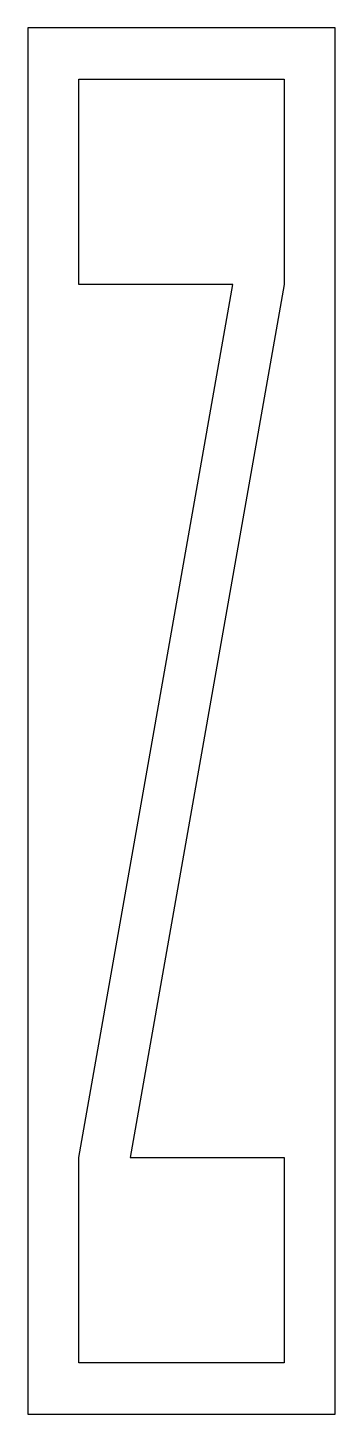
# Model space of a CAD drawing. Extents: x 0 to 24, y 0 to 108.
import ezdxf

# ---------------------------------------------------------------- set-up
doc = ezdxf.new("R2010")
doc.units = 0
doc.layers.add('CUT', color=7, linetype='Continuous')
doc.layers.add('OUTSIDE', color=1, linetype='Continuous')

msp = doc.modelspace()

# ---------------------------------------------------------------- linework, layer by layer
at = {"layer": 'CUT'}
msp.add_lwpolyline([(4, 104), (20, 104), (20, 88), (7.9975, 20), (20, 20), (20, 4), (4, 4), (4, 20), (15.9925, 88), (4, 88)], close=True, dxfattribs=at)
at = {"layer": 'OUTSIDE'}
msp.add_lwpolyline([(0, 0), (24, 0), (24, 108), (0, 108)], close=True, dxfattribs=at)

doc.saveas('drawing.dxf')
